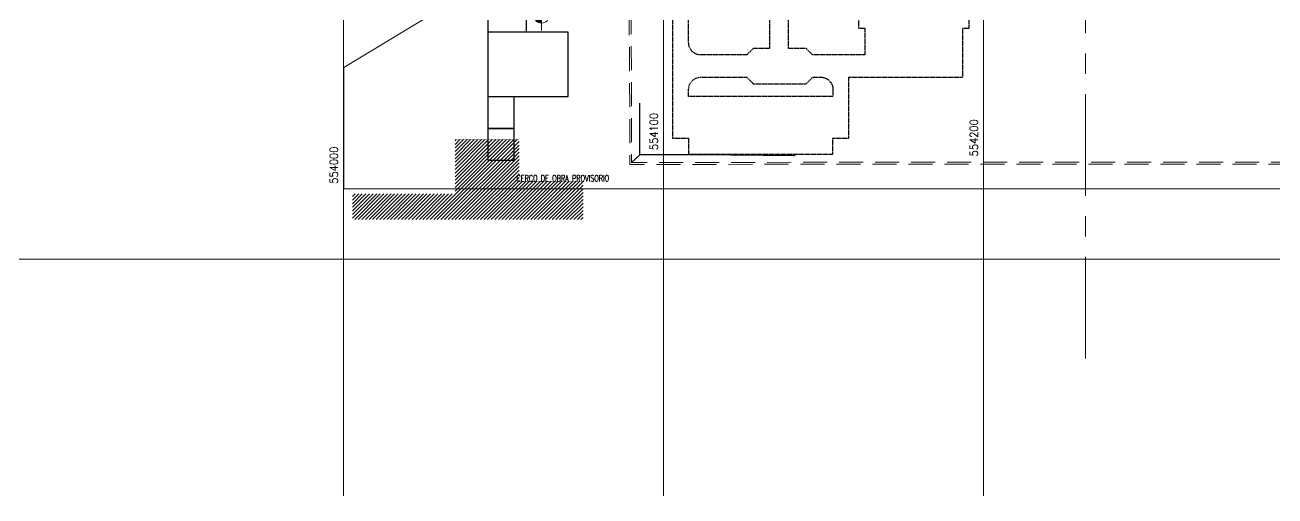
# Model space of a CAD drawing. Header units: millimetres. Extents: x 553474 to 556484, y 6145926 to 6146600.
# Drawn here: x 553900.5 to 554291.1, y 6145926.1 to 6146073.2 of the extents above; entities that cross this region are included whole.
import ezdxf

# ---------------------------------------------------------------- set-up
doc = ezdxf.new("R2010")
doc.units = ezdxf.units.MM
doc.linetypes.add('CENTER', pattern=[50.8, 31.75, -6.35, 6.35, -6.35])
doc.linetypes.add('HIDDEN', pattern=[0.375, 0.25, -0.125])
for name, color, linetype in [('1', 1, 'Continuous'), ('5', 5, 'Continuous'), ('ALAMBRADO', 1, 'Continuous'), ('ARQ_TRAZOS', 11, 'HIDDEN'), ('bb', 86, 'Continuous'), ('EXCAVACION', 11, 'Continuous'), ('Hatch', 8, 'Continuous')]:
    doc.layers.add(name, color=color, linetype=linetype)
doc.layers.add('8', color=8, linetype='Continuous', lineweight=0)
doc.layers.add('ARQ_TEXTOS', color=2, linetype='Continuous', lineweight=0)
doc.styles.add('ROMANS', font='romans.shx')
doc.styles.get("Standard").update_dxf_attribs({"font": 'arial.ttf'})
doc.styles.add('Texto_2.5mm', font='ROMANS.shx', dxfattribs={"width": 0.9, "height": 2.5})
doc.styles.add('topografia rev A (17-04-08)$0$Standard', font='txt')
doc.linetypes.add('topografia rev A (17-04-08)$0$CERCO', pattern='A,0.5,-0.005,["X",topografia rev A (17-04-08)$0$Standard,S=0.5,R=0,X=-0.1,Y=-0.25],4', length=4.505)

# ---------------------------------------------------------------- blocks, each defined once
blk = doc.blocks.new('A2si04')
for points in [[(0, 6), (0, -6)], [(-6, 0), (18, 0)]]:
    blk.add_lwpolyline(points)
at = {"const_width": 3.04}
for points in [[(0, -1.52, -0.414214), (-1.52, 0, -39.753154)], [(1.52, 0, 0.414214), (0, 1.52, 39.753154)]]:
    blk.add_lwpolyline(points, format="xyb", dxfattribs=at)
blk.add_circle((0, 0), 3.04)
for tag, p in [('NIVELTER', (3.53, 0.38)), ('NIVELLOS', (3.53, -3.39))]:
    blk.add_attdef(tag, p, '', height=3)

msp = doc.modelspace()

# ---------------------------------------------------------------- hatches: boundary and pattern name
at = {"layer": 'Hatch', "linetype": 'Continuous', "lineweight": 5}
h = msp.add_hatch(dxfattribs=at)
h.set_pattern_fill('ANSI31', color=256, scale=0.25)
h.set_pattern_definition([(45, (0.0084, -6e-07), (-0.56126600757, 0.56126600757), [])])
h.paths.add_polyline_path([(554074.901, 6146024.387), (554054.901, 6146024.387), (554054.901, 6146024.887), (554054.901, 6146037.387), (554034.901, 6146037.387), (554034.901, 6146020.387), (554002.901, 6146020.387), (554002.901, 6146012.387), (554074.901, 6146012.387)])

# ---------------------------------------------------------------- linework, layer by layer
at = {"elevation": 9.796, "flags": 128}
for points in [[(554053.271, 6146050.872), (554053.271, 6146040.872), (554045.271, 6146040.872), (554045.271, 6146090.872)], [(554057.271, 6146070.872), (554057.271, 6146090.872), (554045.271, 6146090.872)], [(554045.271, 6146050.872), (554070.271, 6146050.872), (554070.271, 6146070.872), (554045.271, 6146070.872)]]:
    msp.add_lwpolyline(points, dxfattribs=at)
at = {"layer": '1', "linetype": 'HIDDEN', "lineweight": 18, "ltscale": 30, "flags": 128}
for points in [[(554067.123, 6146270.866), (554072.982, 6146264.967), (554075.45, 6146263.743), (554076.674, 6146261.128), (554089.317, 6146248.516), (554089.483, 6146229.021), (554089.543, 6146199.018), (554089.643, 6146169.015), (554089.761, 6146139.012), (554089.819, 6146107.762), (554089.918, 6146077.765), (554090.073, 6146047.765), (554090.073, 6146030.198), (554111.932, 6146030.198), (554141.932, 6146030.301), (554201.927, 6146030.318), (554231.932, 6146030.318), (554261.927, 6146030.294), (554291.932, 6146030.331), (554323.935, 6146030.331), (554323.935, 6146264.908), (554274.698, 6146264.908), (554274.698, 6146308.932), (554261.927, 6146308.932), (554231.932, 6146308.897), (554201.927, 6146309.009), (554171.927, 6146309.089), (554159.429, 6146309.089), (554159.429, 6146264.382), (554094.014, 6146264.382)], [(554074.996, 6146263.298), (554076.12, 6146260.895), (554088.719, 6146248.267), (554088.883, 6146229.018), (554088.943, 6146199.016), (554089.043, 6146169.013), (554089.161, 6146139.01), (554089.219, 6146107.76), (554089.318, 6146077.762), (554089.473, 6146047.763), (554089.473, 6146029.598), (554111.933, 6146029.598), (554141.933, 6146029.701), (554201.927, 6146029.718), (554231.932, 6146029.718), (554261.927, 6146029.694), (554291.932, 6146029.731), (554324.535, 6146029.731), (554324.535, 6146265.508), (554275.298, 6146265.508), (554275.298, 6146309.532), (554261.927, 6146309.532), (554231.933, 6146309.497), (554201.929, 6146309.609), (554171.928, 6146309.689), (554158.829, 6146309.689), (554158.829, 6146264.982), (554093.983, 6146264.982)]]:
    msp.add_lwpolyline(points, dxfattribs=at)
at = {"layer": '1', "linetype": 'Continuous', "const_width": 0.05, "flags": 128}
msp.add_lwpolyline([(554034.901, 6146037.387), (554054.901, 6146037.387), (554054.901, 6146024.387), (554074.901, 6146024.387), (554074.901, 6146012.387), (554002.901, 6146012.387), (554002.901, 6146020.387), (554034.901, 6146020.387), (554034.901, 6146037.387)], dxfattribs=at)
at = {"layer": '5', "linetype": 'CENTER', "lineweight": 0, "flags": 128}
msp.add_lwpolyline([(554231.932, 6145969.015), (554231.932, 6146394.716)], dxfattribs=at)
at = {"layer": '8', "lineweight": 0}
for p, q in [((554000, 6146600), (554000, 6145926.088)), ((554100, 6146600), (554100, 6145926.088)), ((554200, 6146600), (554200, 6145926.088)), ((553495.062, 6146000), (554400, 6146000))]:
    msp.add_line(p, q, dxfattribs=at)
at = {"layer": 'ALAMBRADO', "linetype": 'topografia rev A (17-04-08)$0$CERCO', "lineweight": 20, "ltscale": 3, "flags": 128}
msp.add_lwpolyline([(553831.756, 6146284.733), (553893.37, 6146322.064), (554038.094, 6146082.898), (554000.109, 6146059.861), (554000.109, 6146021.982), (554342.017, 6146021.982), (554342.017, 6146272.927), (554307.611, 6146307.108), (554088.39, 6146307.108), (554088.39, 6146291.358), (554072.601, 6146291.358)], dxfattribs=at)
at = {"layer": 'ARQ_TRAZOS', "linetype": 'HIDDEN'}
for p, q in [((554102.903, 6146238.144), (554102.903, 6146037.858)), ((554107.903, 6146067.592), (554107.903, 6146133.895)), ((554195.574, 6146072.153), (554195.574, 6146122.453)), ((554133.144, 6146097.079), (554133.144, 6146065.853)), ((554160.974, 6146092.027), (554160.974, 6146072.153)), ((554139.144, 6146065.853), (554139.144, 6146086.211)), ((554160.974, 6146072.153), (554162.974, 6146072.153)), ((554162.974, 6146072.153), (554162.974, 6146063.792)), ((554193.574, 6146072.153), (554195.574, 6146072.153)), ((554193.574, 6146056.858), (554193.574, 6146072.153)), ((554128.104, 6146065.853), (554126.053, 6146063.792)), ((554133.144, 6146065.853), (554128.104, 6146065.853)), ((554144.617, 6146065.853), (554139.144, 6146065.853)), ((554146.668, 6146063.792), (554144.617, 6146065.853)), ((554126.053, 6146063.792), (554111.704, 6146063.792)), ((554162.974, 6146063.792), (554146.668, 6146063.792)), ((554111.704, 6146056.858), (554126.053, 6146056.858)), ((554126.053, 6146056.858), (554128.104, 6146054.797)), ((554144.617, 6146054.797), (554146.668, 6146056.858)), ((554146.668, 6146056.858), (554149.192, 6146056.858)), ((554157.992, 6146037.858), (554157.992, 6146056.858)), ((554157.992, 6146056.858), (554193.574, 6146056.858)), ((554107.903, 6146050.858), (554107.903, 6146053.058)), ((554128.104, 6146054.797), (554144.617, 6146054.797)), ((554152.992, 6146053.058), (554152.992, 6146050.858)), ((554152.992, 6146050.858), (554107.903, 6146050.858)), ((554102.903, 6146037.858), (554107.903, 6146037.858)), ((554107.903, 6146037.858), (554107.903, 6146032.858)), ((554152.992, 6146032.858), (554152.992, 6146037.858)), ((554152.992, 6146037.858), (554157.992, 6146037.858)), ((554107.903, 6146032.858), (554152.992, 6146032.858))]:
    msp.add_line(p, q, dxfattribs=at)
at = {"layer": 'ARQ_TRAZOS', "linetype": 'HIDDEN', "extrusion": (0, 0, -1)}
for centre, start, end in [((-554111.704, 6146067.592), 270, 0), ((-554111.704, 6146053.058), 0, 90), ((-554149.192, 6146053.058), 90, 180)]:
    msp.add_arc(centre, 3.8, start, end, dxfattribs=at)
at = {"layer": 'bb'}
msp.add_line((554092.622, 6146032.591), (554090.073, 6146030.198), dxfattribs=at)
at = {"layer": 'bb', "flags": 128}
msp.add_lwpolyline([(554141.189, 6146032.331), (554111.056, 6146032.591), (554092.622, 6146032.591), (554092.622, 6146048.698)], dxfattribs=at)
at = {"layer": 'EXCAVACION', "elevation": 9.796, "flags": 128}
msp.add_lwpolyline([(554045.271, 6146040.872), (554053.271, 6146040.872), (554053.271, 6146030.872), (554045.271, 6146030.872), (554045.271, 6146040.872)], dxfattribs=at)

# ---------------------------------------------------------------- block references
at = {"layer": 'ARQ_TEXTOS'}
ref = msp.add_blockref('A2si04', (554061.931, 6146076.212, 9.796), dxfattribs=dict(at, xscale=0.8000000000465661, yscale=0.7999999998137355, zscale=0.8))
ref.add_attrib('NIVELTER', '+10.50', (554064.731, 6146076.612, 9.796), dxfattribs={"layer": '0', "height": 1.6})

# ---------------------------------------------------------------- texts
at = {"layer": 'ARQ_TEXTOS', "color": 1, "lineweight": 0, "style": 'Texto_2.5mm', "width": 0.9}
for s, p in [('554100', (554098.288, 6146034.121)), ('554200', (554198.288, 6146032.144)), ('554000', (553998.288, 6146023.589))]:
    msp.add_text(s, height=2.5, rotation=90, dxfattribs=at).set_placement(p)
at = {"layer": 'ARQ_TEXTOS', "style": 'ROMANS', "width": 0.7}
msp.add_text('CERCO DE OBRA PROVISORIO', height=2, dxfattribs=at).set_placement((554054.108, 6146024.294, 9.796))

doc.saveas('drawing.dxf')
